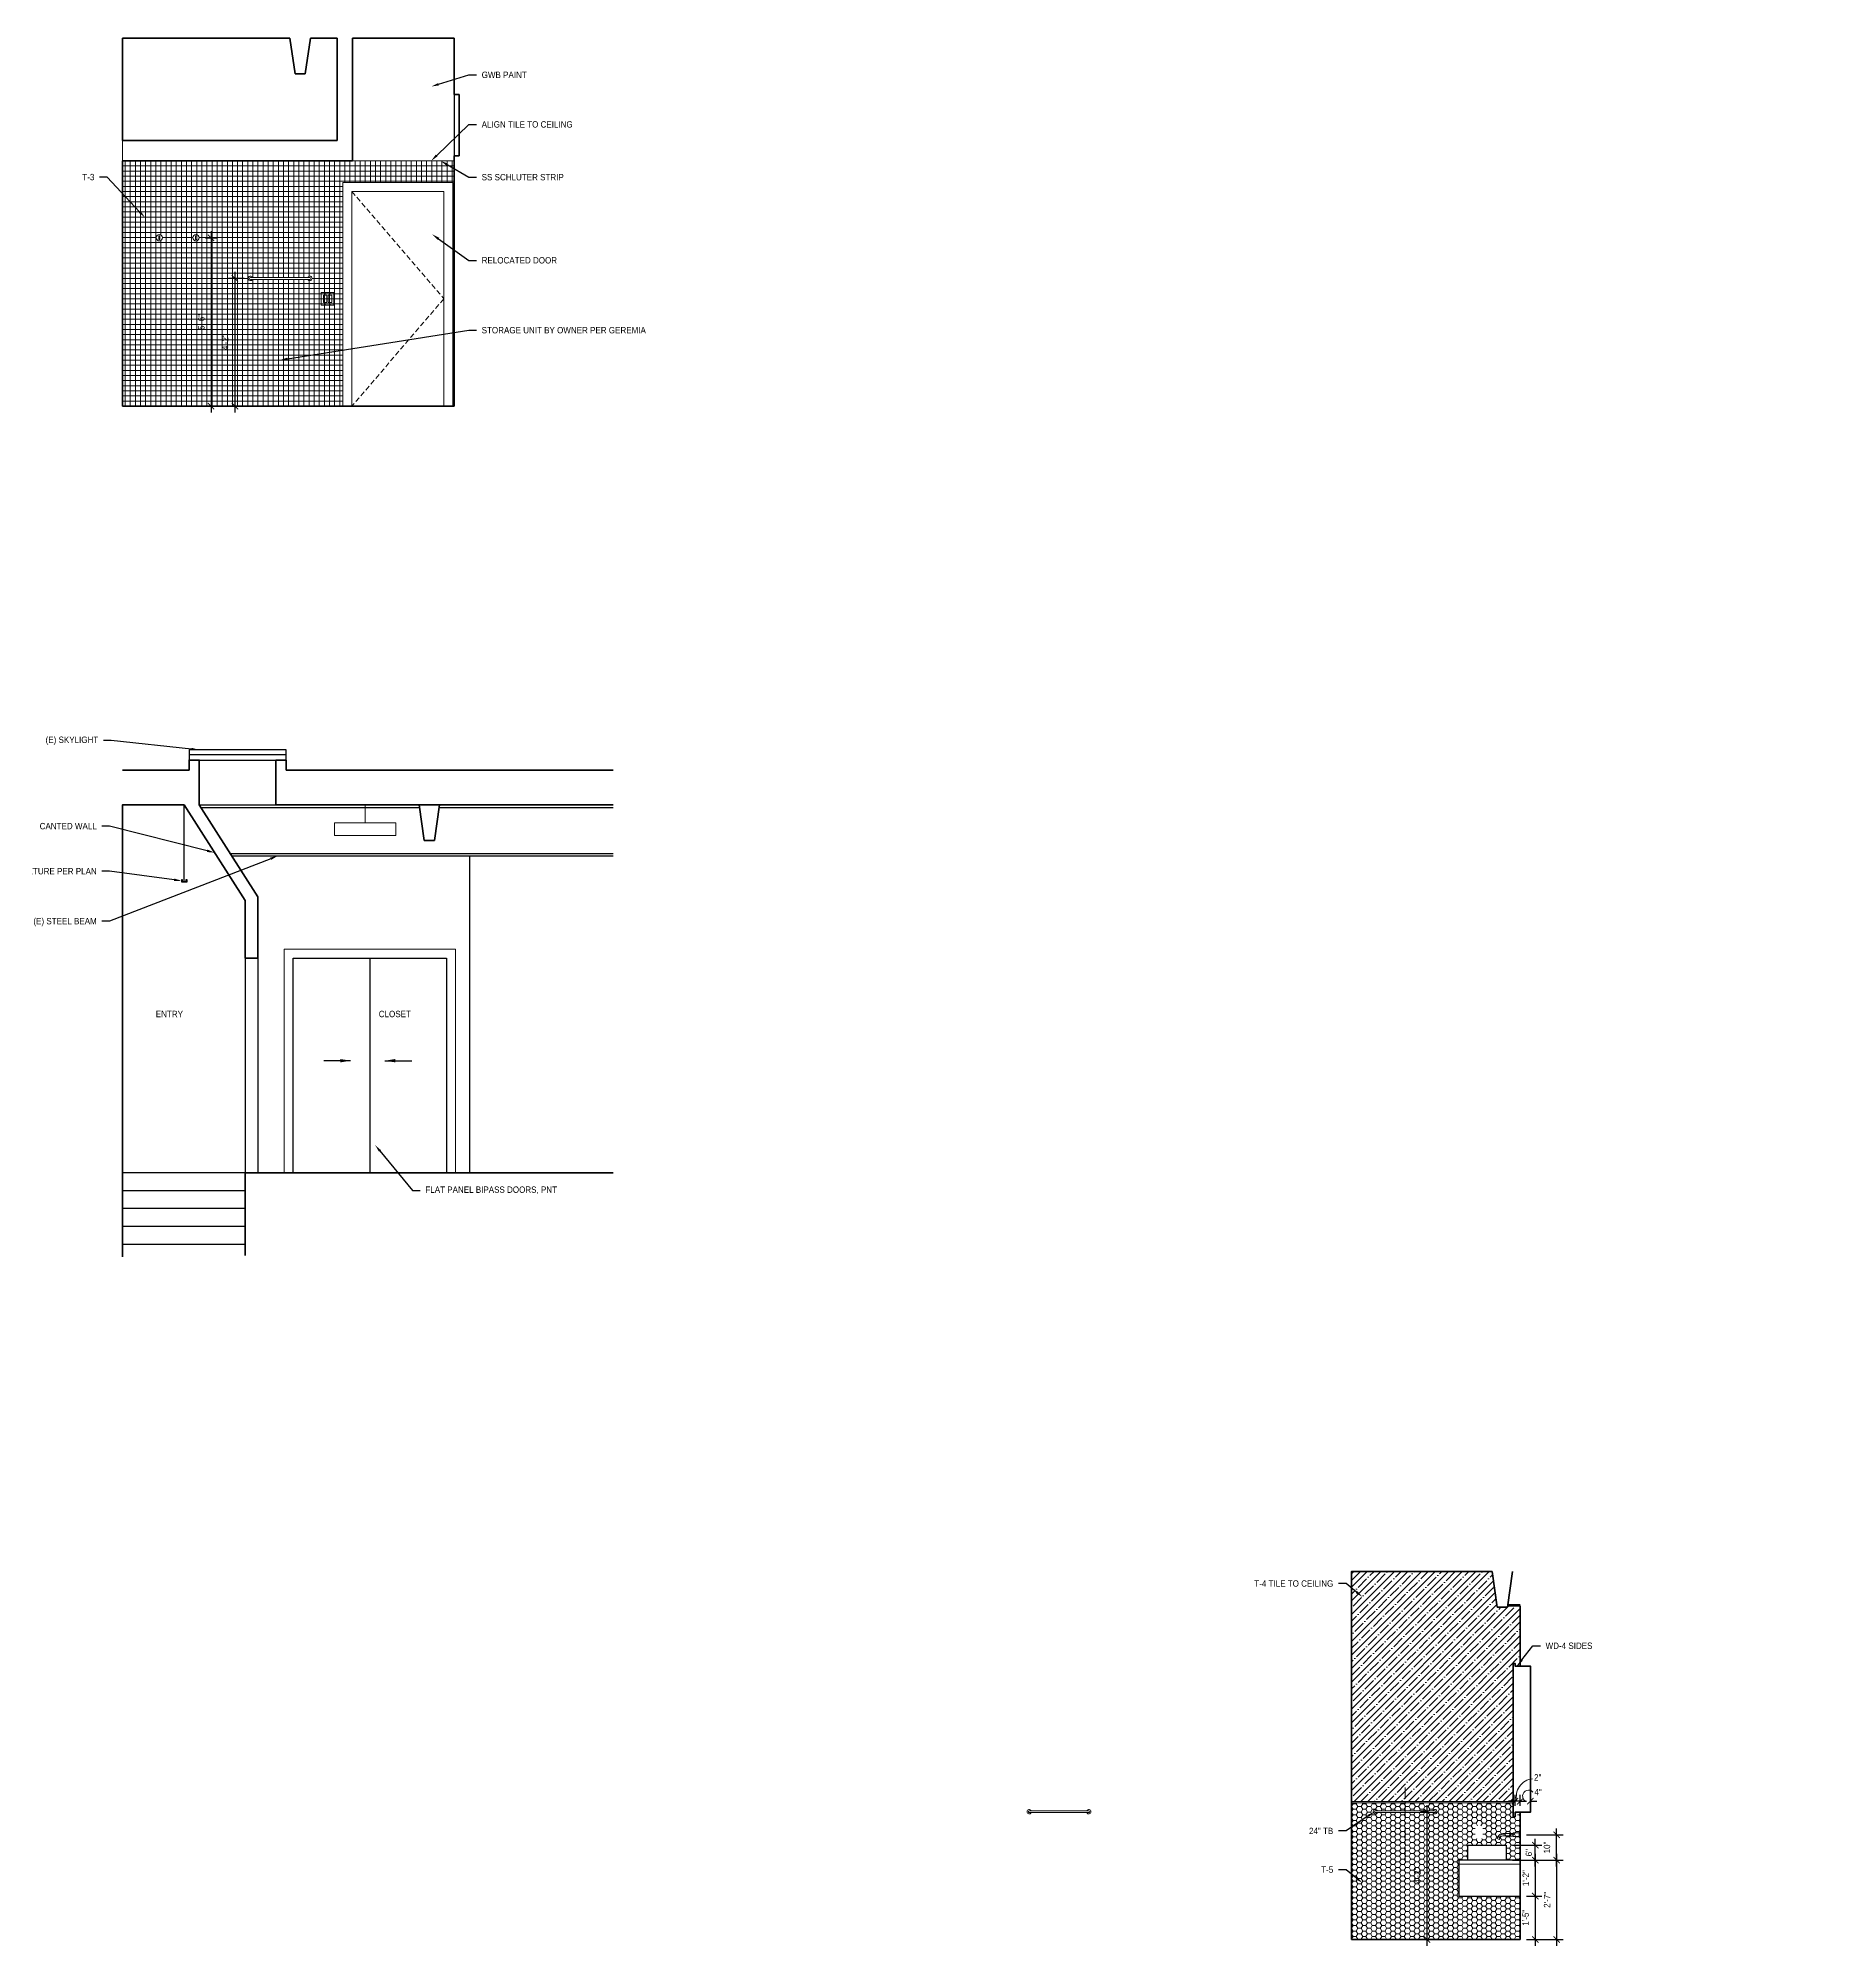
# Model space of a CAD drawing. Header units: inches. Extents: x -3027 to 6920, y -6604 to 320.
# Drawn here: x -854 to -151, y -4802 to -4056 of the extents above; entities that cross this region are included whole.
import ezdxf
from ezdxf import colors
from ezdxf.entities.mleader import LeaderData, LeaderLine
from ezdxf.math import Vec2, Vec3

# ---------------------------------------------------------------- set-up
doc = ezdxf.new("R2010")
doc.units = ezdxf.units.IN
doc.header["$LTSCALE"] = 4
doc.header["$MEASUREMENT"] = 0
doc.header["$PDMODE"] = 35
doc.header["$PDSIZE"] = -5
doc.linetypes.add('CENTER', pattern=[2, 1.25, -0.25, 0.25, -0.25])
doc.linetypes.add('DASHED', pattern=[0.75, 0.5, -0.25])
doc.layers.get('0').update_dxf_attribs({"linetype": 'CONTINUOUS'})
doc.layers.get('Defpoints').update_dxf_attribs({"linetype": 'CONTINUOUS'})
for name, color, linetype, lineweight in [('A-ELEV-2', 5, 'CONTINUOUS', 25), ('A-ELEV-3', 8, 'CONTINUOUS', 15), ('A-ELEV-4', 9, 'CONTINUOUS', 9), ('A-ELEV-BYND', 9, 'DASHED', 9), ('A-ELEV-CUT', 3, 'CONTINUOUS', 50), ('A-ELEV-HTCH', 40, 'CONTINUOUS', 9), ('A-NOTE-CL', 8, 'CENTER', 15), ('A-NOTE-DIM', 8, 'CONTINUOUS', 15), ('A-NOTE-REF', 8, 'CONTINUOUS', 15), ('A-RCP-HTCH', 9, 'CONTINUOUS', 9), ('A-SHBD', 5, 'CONTINUOUS', 25)]:
    doc.layers.add(name, color=color, linetype=linetype, lineweight=lineweight)
doc.layers.add('A-note-ref-1_4', color=8, linetype='CONTINUOUS')
doc.styles.add('1_4SM', font='swisse.ttf', dxfattribs={"width": 0.9, "height": 4})
doc.styles.add('ANNOT-SM', font='swisse.ttf', dxfattribs={"width": 0.9, "height": 0.078125})
doc.styles.add('Annotative', font='swisse.ttf', dxfattribs={"width": 0.9, "height": 0.078125})
doc.dimstyles.new('DIM-ANNOT', dxfattribs={"dimtxt": 0.078125, "dimasz": 0.078125, "dimexe": 0.078125, "dimexo": 0.078125, "dimgap": 0.078125, "dimtad": 1, "dimzin": 11, "dimdsep": 46, "dimlunit": 4, "dimtxsty": 'ANNOT-SM', "dimblk1": 'ARCHTICK', "dimblk2": 'ARCHTICK', "dimsah": 1, "dimcen": 0, "dimdle": 0.078125, "dimclrd": 8, "dimclre": 8, "dimclrt": 8, "dimadec": 0, "dimazin": 0, "dimtfac": 4, "dimtofl": 0, "dimtmove": 2, "dimatfit": 3, "dimfxl": 1, "dimfrac": 2, "dimtzin": 0, "dimarcsym": 0})
doc.dimstyles.new('DIM1_4$7', dxfattribs={"dimtxt": 4, "dimasz": 4, "dimexe": 2, "dimexo": 2, "dimgap": 2, "dimtad": 0, "dimdec": 4, "dimzin": 11, "dimdsep": 46, "dimlunit": 4, "dimtxsty": '1_4SM', "dimblk": 'ARCHTICK', "dimcen": 4, "dimdle": 2, "dimclrd": 8, "dimclre": 8, "dimclrt": 8, "dimadec": 0, "dimazin": 0, "dimtfac": 4, "dimtdec": 4, "dimtofl": 0, "dimtmove": 1, "dimatfit": 3, "dimfxl": 1, "dimfrac": 2, "dimtzin": 0, "dimarcsym": 0})

# ---------------------------------------------------------------- blocks, each defined once
blk = doc.blocks.new('A$C6AF20732')
at = {"layer": 'A-ELEV-CUT'}
for p, q in [((-2, -14), (-4, 0)), ((2, -14), (4, 0)), ((-2, -14), (2, -14))]:
    blk.add_line(p, q, dxfattribs=at)
blk = doc.blocks.new('_ARCHTICK')
at = {"color": 0, "linetype": 'ByBlock', "const_width": 0.15}
blk.add_lwpolyline([(-0.5, -0.5), (0.5, 0.5)], dxfattribs=at)
blk = doc.blocks.new('E15-FAUC-ATRIO-S')
at = {"layer": 'A-ELEV-3', "ltscale": 0.5}
blk.add_line((-8.71, -2.2), (-7.92, -2.59), dxfattribs=at)
blk.add_lwpolyline([(-3.91, -0.88), (-6.76, -0.88, 0.318439), (-8.71, -2.2), (-9, -2.83), (-8.21, -3.22), (-7.87, -2.49, -0.307214), (-6.77, -1.79), (-3.91, -1.79)], format="xyb", dxfattribs=at)
for points in [[(-3.91, -1.09), (-3.91, -0.82), (-2.91, -0.82)], [(-3.91, -1.59), (-3.91, -1.86), (-2.91, -1.86)], [(-2.78, -0.74), (-2.91, -0.74), (-2.91, -1.93), (-2.78, -1.93)], [(-0.39, -2.06), (-2.78, -2.06), (-2.78, -0.62), (-0.39, -0.62)], [(-0.23, -0.46), (-0.39, -0.46), (-0.39, -2.21), (-0.23, -2.21)]]:
    blk.add_lwpolyline(points, dxfattribs=at)
blk.add_lwpolyline([(0, -0.24), (0, -2.43), (-0.23, -2.43), (-0.23, -0.24)], close=True, dxfattribs=at)
blk.add_circle((-3.91, -1.34), 0.25, dxfattribs=at)
blk = doc.blocks.new('LED FIXTURE')
at = {"layer": 'A-ELEV-2'}
blk.add_line((0, -29.98), (0, 0), dxfattribs=at)
blk.add_lwpolyline([(1, -30.23), (-1, -30.23), (-1, -29.23), (-0.75, -29.23), (-0.75, -29.98), (0.75, -29.98), (0.75, -29.23), (1, -29.23)], close=True, dxfattribs=at)
blk = doc.blocks.new('CEILING RR')
at = {"layer": 'A-ELEV-3'}
blk.add_lwpolyline([(0, 0), (0, -7)], dxfattribs=at)
blk.add_lwpolyline([(0, -12), (-12, -12), (-12, -7), (12, -7), (12, -12)], close=True, dxfattribs=at)
blk = doc.blocks.new('*D134')
at = {"layer": 'A-NOTE-DIM', "color": 8, "lineweight": -2, "transparency": 16777216}
for p, q in [((-271.5, -4769), (-257.21, -4769)), ((-259.71, -4766.5), (-259.71, -4802.5)), ((-271.5, -4800), (-257.21, -4800))]:
    blk.add_line(p, q, dxfattribs=at)
at = {"layer": 'Defpoints', "color": 0, "transparency": 16777216}
for p in [(-274, -4769), (-274, -4800), (-259.71, -4800)]:
    blk.add_point(p, dxfattribs=at)
at = {"layer": 'A-NOTE-DIM', "color": 8, "lineweight": -2, "transparency": 16777216, "xscale": 2.5, "yscale": 2.5, "zscale": 2.5}
for p, rotation in [((-259.71, -4769), 90), ((-259.71, -4800), 270)]:
    blk.add_blockref('_ARCHTICK', p, dxfattribs=dict(at, rotation=rotation))
at = {"layer": 'A-NOTE-DIM', "color": 8, "transparency": 16777216, "insert": (-263.46, -4784.5), "char_height": 2.5, "attachment_point": 5, "rotation": 90, "style": 'ANNOT-SM'}
blk.add_mtext('2\'-7" ', dxfattribs=at)
blk = doc.blocks.new('*D135')
at = {"layer": 'A-NOTE-DIM', "color": 8, "lineweight": -2, "transparency": 16777216}
for p, q in [((-271.5, -4783), (-265.56, -4783)), ((-268.06, -4780.5), (-268.06, -4802.5)), ((-271.5, -4800), (-265.56, -4800))]:
    blk.add_line(p, q, dxfattribs=at)
at = {"layer": 'Defpoints', "color": 0, "transparency": 16777216}
for p in [(-274, -4783), (-274, -4800), (-268.06, -4800)]:
    blk.add_point(p, dxfattribs=at)
at = {"layer": 'A-NOTE-DIM', "color": 8, "lineweight": -2, "transparency": 16777216, "xscale": 2.5, "yscale": 2.5, "zscale": 2.5}
for p, rotation in [((-268.06, -4783), 90), ((-268.06, -4800), 270)]:
    blk.add_blockref('_ARCHTICK', p, dxfattribs=dict(at, rotation=rotation))
at = {"layer": 'A-NOTE-DIM', "color": 8, "transparency": 16777216, "insert": (-271.85, -4791.5), "char_height": 2.5, "attachment_point": 5, "rotation": 90, "style": 'ANNOT-SM'}
blk.add_mtext('1\'-5" ', dxfattribs=at)
blk = doc.blocks.new('*D136')
at = {"layer": 'A-NOTE-DIM', "color": 8, "lineweight": -2, "transparency": 16777216}
for p, q in [((-268.06, -4771.5), (-268.06, -4760.6)), ((-277.01, -4763.1), (-265.56, -4763.1)), ((-277.01, -4769), (-265.56, -4769))]:
    blk.add_line(p, q, dxfattribs=at)
at = {"layer": 'Defpoints', "color": 0, "transparency": 16777216}
for p in [(-279.51, -4763.1), (-279.51, -4769), (-268.06, -4763.1)]:
    blk.add_point(p, dxfattribs=at)
at = {"layer": 'A-NOTE-DIM', "color": 8, "lineweight": -2, "transparency": 16777216, "xscale": 2.5, "yscale": 2.5, "zscale": 2.5}
for p, rotation in [((-268.06, -4763.1), 90), ((-268.06, -4769), 270)]:
    blk.add_blockref('_ARCHTICK', p, dxfattribs=dict(at, rotation=rotation))
at = {"layer": 'A-NOTE-DIM', "color": 8, "transparency": 16777216, "insert": (-270.6, -4766.05), "char_height": 2.5, "attachment_point": 5, "rotation": 90, "style": 'ANNOT-SM'}
blk.add_mtext('6" ', dxfattribs=at)
blk = doc.blocks.new('*D137')
at = {"layer": 'A-NOTE-DIM', "color": 8, "lineweight": -2, "transparency": 16777216}
for p, q in [((-271.5, -4759.04), (-257.21, -4759.04)), ((-259.71, -4771.5), (-259.71, -4756.54)), ((-271.5, -4769), (-257.21, -4769))]:
    blk.add_line(p, q, dxfattribs=at)
at = {"layer": 'Defpoints', "color": 0, "transparency": 16777216}
for p in [(-274, -4759.04), (-259.71, -4759.04), (-274, -4769)]:
    blk.add_point(p, dxfattribs=at)
at = {"layer": 'A-NOTE-DIM', "color": 8, "lineweight": -2, "transparency": 16777216, "xscale": 2.5, "yscale": 2.5, "zscale": 2.5}
for p, rotation in [((-259.71, -4759.04), 90), ((-259.71, -4769), 270)]:
    blk.add_blockref('_ARCHTICK', p, dxfattribs=dict(at, rotation=rotation))
at = {"layer": 'A-NOTE-DIM', "color": 8, "transparency": 16777216, "insert": (-263.49, -4764.02), "char_height": 2.5, "attachment_point": 5, "rotation": 90, "style": 'ANNOT-SM'}
blk.add_mtext('10" ', dxfattribs=at)
blk = doc.blocks.new('E16-SWITCH-DOUBLE')
at = {"layer": 'A-ELEV-3', "linetype": 'Continuous', "ltscale": 0.5}
blk.add_lwpolyline([(-2.46, 2.5), (2.46, 2.5), (2.46, -2.5), (-2.46, -2.5)], close=True, dxfattribs=at)
at = {"layer": 'A-ELEV-3', "ltscale": 0.5}
for points in [[(-1.66, 1.44), (-0.27, 1.44), (-0.27, -1.44), (-1.66, -1.44)], [(1.66, 1.44), (0.27, 1.44), (0.27, -1.44), (1.66, -1.44)]]:
    blk.add_lwpolyline(points, close=True, dxfattribs=at)
at = {"layer": 'A-ELEV-3'}
for centre in [(-0.96, 2), (-0.96, 2), (0.96, 2), (-0.96, -2), (-0.96, -2), (0.96, -2)]:
    blk.add_circle(centre, 0.125, dxfattribs=at)
blk = doc.blocks.new('E10-TOWELBAR-24')
at = {"layer": 'A-ELEV-3'}
for p, q in [((0.37, 0.37), (23.63, 0.37)), ((0.37, -0.38), (23.63, -0.38))]:
    blk.add_line(p, q, dxfattribs=at)
for centre, radius, start, end in [((0.38, 0), 0.869, 25.55205, 334.44795), ((0.37, 0), 0.375, 90, 270), ((23.62, 0), 0.869, 205.55205, 154.44795), ((23.63, 0), 0.375, 270, 90)]:
    blk.add_arc(centre, radius, start, end, dxfattribs=at)
blk = doc.blocks.new('*D156')
at = {"layer": 'A-NOTE-DIM', "color": 8, "lineweight": -2, "transparency": 16777216}
for p, q in [((-310.49, -4747.5), (-310.49, -4802.5)), ((-309.88, -4750), (-312.99, -4750)), ((-309.88, -4800), (-312.99, -4800))]:
    blk.add_line(p, q, dxfattribs=at)
at = {"layer": 'Defpoints', "color": 0, "transparency": 16777216}
for p in [(-307.38, -4750), (-310.49, -4800), (-307.38, -4800)]:
    blk.add_point(p, dxfattribs=at)
at = {"layer": 'A-NOTE-DIM', "color": 8, "lineweight": -2, "transparency": 16777216, "xscale": 2.5, "yscale": 2.5, "zscale": 2.5}
for p, rotation in [((-310.49, -4750), 90), ((-310.49, -4800), 270)]:
    blk.add_blockref('_ARCHTICK', p, dxfattribs=dict(at, rotation=rotation))
at = {"layer": 'A-NOTE-DIM', "color": 8, "transparency": 16777216, "insert": (-314.24, -4775), "char_height": 2.5, "attachment_point": 5, "rotation": 90, "style": 'ANNOT-SM'}
blk.add_mtext('4\'-2" ', dxfattribs=at)
blk = doc.blocks.new('*D157')
at = {"layer": 'A-NOTE-DIM', "color": 8, "lineweight": -2, "transparency": 16777216}
for p, q in [((-271.5, -4769), (-265.56, -4769)), ((-268.06, -4766.5), (-268.06, -4785.5)), ((-271.5, -4783), (-265.56, -4783))]:
    blk.add_line(p, q, dxfattribs=at)
at = {"layer": 'Defpoints', "color": 0, "transparency": 16777216}
for p in [(-274, -4769), (-274, -4783), (-268.06, -4783)]:
    blk.add_point(p, dxfattribs=at)
at = {"layer": 'A-NOTE-DIM', "color": 8, "lineweight": -2, "transparency": 16777216, "xscale": 2.5, "yscale": 2.5, "zscale": 2.5}
for p, rotation in [((-268.06, -4769), 90), ((-268.06, -4783), 270)]:
    blk.add_blockref('_ARCHTICK', p, dxfattribs=dict(at, rotation=rotation))
at = {"layer": 'A-NOTE-DIM', "color": 8, "transparency": 16777216, "insert": (-271.81, -4776), "char_height": 2.5, "attachment_point": 5, "rotation": 90, "style": 'ANNOT-SM'}
blk.add_mtext('1\'-2" ', dxfattribs=at)
blk = doc.blocks.new('ROBE HOOK')
at = {"layer": 'A-ELEV-3'}
blk.add_lwpolyline([(-0.25, -0.75), (0.25, -0.75), (0.25, 0.75), (-0.25, 0.75)], close=True, dxfattribs=at)
blk.add_circle((0, 0), 1.25, dxfattribs=at)
blk = doc.blocks.new('*D158')
at = {"layer": 'A-NOTE-DIM', "color": 8, "lineweight": -2, "transparency": 16777216}
for p, q in [((-773.43, -4150), (-779.56, -4150)), ((-777.06, -4147.5), (-777.06, -4202.5)), ((-773.43, -4200), (-779.56, -4200))]:
    blk.add_line(p, q, dxfattribs=at)
at = {"layer": 'Defpoints', "color": 0, "transparency": 16777216}
for p in [(-770.93, -4150), (-777.06, -4200), (-770.93, -4200)]:
    blk.add_point(p, dxfattribs=at)
at = {"layer": 'A-NOTE-DIM', "color": 8, "lineweight": -2, "transparency": 16777216, "xscale": 2.5, "yscale": 2.5, "zscale": 2.5}
for p, rotation in [((-777.06, -4150), 90), ((-777.06, -4200), 270)]:
    blk.add_blockref('_ARCHTICK', p, dxfattribs=dict(at, rotation=rotation))
at = {"layer": 'A-NOTE-DIM', "color": 8, "transparency": 16777216, "insert": (-780.81, -4175), "char_height": 2.5, "attachment_point": 5, "rotation": 90, "style": 'ANNOT-SM'}
blk.add_mtext('4\'-2" ', dxfattribs=at)
blk = doc.blocks.new('*D159')
at = {"layer": 'A-NOTE-DIM', "color": 8, "lineweight": -2, "transparency": 16777216}
for p, q in [((-788.5, -4134.09), (-783.88, -4134.09)), ((-786.38, -4131.59), (-786.38, -4202.5)), ((-788.5, -4200), (-783.88, -4200))]:
    blk.add_line(p, q, dxfattribs=at)
at = {"layer": 'Defpoints', "color": 0, "transparency": 16777216}
for p in [(-791, -4134.09), (-791, -4200), (-786.38, -4200)]:
    blk.add_point(p, dxfattribs=at)
at = {"layer": 'A-NOTE-DIM', "color": 8, "lineweight": -2, "transparency": 16777216, "xscale": 2.5, "yscale": 2.5, "zscale": 2.5}
for p, rotation in [((-786.38, -4134.09), 90), ((-786.38, -4200), 270)]:
    blk.add_blockref('_ARCHTICK', p, dxfattribs=dict(at, rotation=rotation))
at = {"layer": 'A-NOTE-DIM', "color": 8, "transparency": 16777216, "insert": (-790.16, -4167.05), "char_height": 2.5, "attachment_point": 5, "rotation": 90, "style": 'ANNOT-SM'}
blk.add_mtext('5\'-6" ', dxfattribs=at)
blk = doc.blocks.new('*D178')
at = {"layer": 'A-NOTE-DIM', "color": 8, "lineweight": -2, "transparency": 16777216}
for p, q in [((-276, -4745.93), (-278.5, -4745.93)), ((-276, -4747.75), (-276, -4743.43)), ((-274, -4747.75), (-274, -4743.43)), ((-274, -4745.93), (-271.5, -4745.93))]:
    blk.add_line(p, q, dxfattribs=at)
at = {"layer": 'Defpoints', "color": 0, "transparency": 16777216}
for p in [(-276, -4745.93), (-276, -4750.25), (-274, -4750.25)]:
    blk.add_point(p, dxfattribs=at)
at = {"layer": 'A-NOTE-DIM', "color": 8, "lineweight": -2, "transparency": 16777216, "xscale": 2.5, "yscale": 2.5, "zscale": 2.5}
blk.add_blockref('_ARCHTICK', (-276, -4745.93), dxfattribs=at)
at = {"layer": 'A-NOTE-DIM', "color": 8, "lineweight": -2, "transparency": 16777216, "xscale": 2.5, "yscale": 2.5, "zscale": 2.5, "rotation": 180}
blk.add_blockref('_ARCHTICK', (-274, -4745.93), dxfattribs=at)
at = {"layer": 'A-NOTE-DIM', "color": 8, "transparency": 16777216, "insert": (-267.11, -4736.57), "char_height": 2.5, "attachment_point": 5, "style": 'ANNOT-SM'}
blk.add_mtext('2" ', dxfattribs=at)
blk = doc.blocks.new('*D179')
at = {"layer": 'A-NOTE-DIM', "color": 8, "lineweight": -2, "transparency": 16777216}
for p, q in [((-274, -4745.93), (-276.5, -4745.93)), ((-274, -4747.75), (-274, -4743.43)), ((-270, -4747.75), (-270, -4743.43)), ((-270, -4745.93), (-267.5, -4745.93))]:
    blk.add_line(p, q, dxfattribs=at)
at = {"layer": 'Defpoints', "color": 0, "transparency": 16777216}
for p in [(-270, -4745.93), (-274, -4750.25), (-270, -4750.25)]:
    blk.add_point(p, dxfattribs=at)
at = {"layer": 'A-NOTE-DIM', "color": 8, "lineweight": -2, "transparency": 16777216, "xscale": 2.5, "yscale": 2.5, "zscale": 2.5}
blk.add_blockref('_ARCHTICK', (-274, -4745.93), dxfattribs=at)
at = {"layer": 'A-NOTE-DIM', "color": 8, "lineweight": -2, "transparency": 16777216, "xscale": 2.5, "yscale": 2.5, "zscale": 2.5, "rotation": 180}
blk.add_blockref('_ARCHTICK', (-270, -4745.93), dxfattribs=at)
at = {"layer": 'A-NOTE-DIM', "color": 8, "transparency": 16777216, "insert": (-266.97, -4742.32), "char_height": 2.5, "attachment_point": 5, "style": 'ANNOT-SM'}
blk.add_mtext('4" ', dxfattribs=at)

msp = doc.modelspace()

# ---------------------------------------------------------------- hatches: boundary and pattern name
at = {"layer": 'A-ELEV-4'}
h = msp.add_hatch(dxfattribs=at)
h.set_pattern_fill('ANSI37', color=256, scale=16, angle=45)
h.paths.add_polyline_path([(-734.7498, -4112.5), (-691.7498, -4112.5), (-691.7498, -4200), (-691.2498, -4200), (-691.2498, -4104), (-730.9998, -4104), (-820.9998, -4104), (-820.9998, -4200), (-734.7498, -4200)])
h.paths.add_polyline_path([(-748.47727, -4149.63, -4.410056765), (-748.47727, -4150.38), (-770.14733, -4150.38, -4.410056765), (-770.14733, -4149.63)], flags=16)
h.paths.add_polyline_path([(-790.9998, -4134.09451, -1), (-793.4998, -4134.09451, -1)], flags=16)
h.paths.add_polyline_path([(-791.9998, -4133.34451), (-791.9998, -4134.84451), (-792.4998, -4134.84451), (-792.4998, -4133.34451)], flags=0)
h.paths.add_polyline_path([(-805.3748, -4134.09451, -1), (-807.8748, -4134.09451, -1)], flags=16)
h.paths.add_polyline_path([(-806.3748, -4133.34451), (-806.3748, -4134.84451), (-806.8748, -4134.84451), (-806.8748, -4133.34451)], flags=0)
at = {"layer": 'A-ELEV-HTCH'}
h = msp.add_hatch(dxfattribs=at)
h.set_pattern_fill('ANSI35', color=256, scale=15)
h.paths.add_polyline_path([(-278.8804, -4669.5), (-278.95183, -4670), (-282.95183, -4670), (-284.95183, -4656), (-340.0002, -4656), (-340.0002, -4746), (-276.7502, -4746), (-276.7502, -4692), (-276.0002, -4692), (-276.0002, -4693), (-274.0002, -4693), (-274.0002, -4669.5)])
at = {"layer": 'A-RCP-HTCH'}
h = msp.add_hatch(dxfattribs=at)
h.set_pattern_fill('HONEY', color=256, scale=10)
h.paths.add_polyline_path([(-291.6604, -4755.50172), (-288.6604, -4755.50172), (-288.6604, -4760.50172), (-291.6604, -4760.50172)])
edge = h.paths.add_edge_path()
edge.add_arc((-330.6252, -4750.005), 0.375, 90, 270)
edge.add_line((-330.6252, -4750.38), (-307.3752, -4750.38))
edge.add_arc((-307.3752, -4750.005), 0.375, 270, 450)
edge.add_line((-307.3752, -4749.63), (-330.6252, -4749.63))
h.paths.add_polyline_path([(-275.7502, -4750.25), (-276.0002, -4750.25), (-276.0002, -4752), (-276.7502, -4752), (-276.7502, -4746.5), (-340.0002, -4746.5), (-340.0002, -4800), (-274.0002, -4800), (-274.0002, -4783), (-298.0002, -4783), (-298.0002, -4769), (-294.5102, -4769), (-294.5102, -4763.1), (-279.5102, -4763.1), (-279.5102, -4769), (-274.0002, -4769), (-274.0002, -4750.25), (-275.0002, -4750.25), (-275.0002, -4752), (-275.7502, -4752)])

# ---------------------------------------------------------------- linework, layer by layer
at = {"layer": 'A-ELEV-2'}
for p, q in [((-691.2498, -4078), (-691.2498, -4102)), ((-756.9998, -4336.5), (-794.9998, -4336.5)), ((-790.9998, -4356), (-760.9998, -4356)), ((-790.36091, -4357), (-704.80897, -4357)), ((-697.09468, -4357), (-628.9748, -4357)), ((-778.86091, -4375), (-628.9748, -4375)), ((-778.22202, -4376), (-628.9748, -4376)), ((-685.2498, -4376), (-685.2498, -4500)), ((-772.9998, -4416), (-772.9998, -4500)), ((-767.9998, -4416), (-767.9998, -4500)), ((-724.2498, -4416), (-724.2498, -4500)), ((-772.9998, -4500), (-820.9998, -4500)), ((-772.9998, -4507), (-820.9998, -4507)), ((-772.9998, -4514), (-820.9998, -4514)), ((-772.9998, -4521), (-820.9998, -4521)), ((-772.9998, -4528), (-820.9998, -4528))]:
    msp.add_line(p, q, dxfattribs=at)
for points in [[(-794.9998, -4338.5), (-756.9998, -4338.5), (-756.9998, -4334.5), (-794.9998, -4334.5)], [(-694.2498, -4500), (-754.2498, -4500), (-754.2498, -4416), (-694.2498, -4416)], [(-294.5102, -4763.1), (-279.5102, -4763.1), (-279.5102, -4769), (-294.5102, -4769)]]:
    msp.add_lwpolyline(points, close=True, dxfattribs=at)
msp.add_lwpolyline([(-274.0002, -4769), (-298.0002, -4769), (-298.0002, -4783), (-274.0002, -4783)], dxfattribs=at)
at = {"layer": 'A-ELEV-3'}
for p, q in [((-820.9998, -4096), (-820.9998, -4104)), ((-730.9998, -4104), (-691.2498, -4104)), ((-340.0002, -4746), (-276.7502, -4746)), ((-340.0002, -4746.5), (-276.7502, -4746.5)), ((-298.0002, -4770.5), (-274.0002, -4770.5))]:
    msp.add_line(p, q, dxfattribs=at)
for points in [[(-734.7498, -4200), (-734.7498, -4112.5), (-691.7498, -4112.5), (-691.7498, -4200)], [(-731.2498, -4200), (-731.2498, -4116), (-695.2498, -4116), (-695.2498, -4200)], [(-757.7498, -4500), (-757.7498, -4412.5), (-690.7498, -4412.5), (-690.7498, -4500)]]:
    msp.add_lwpolyline(points, dxfattribs=at)
at = {"layer": 'A-ELEV-BYND'}
msp.add_lwpolyline([(-731.2498, -4116), (-695.2498, -4158), (-731.2498, -4200)], dxfattribs=at)
at = {"layer": 'A-ELEV-CUT'}
for p, q in [((-820.9998, -4056), (-755.47476, -4056)), ((-820.9998, -4096), (-820.9998, -4056)), ((-747.47476, -4056), (-736.9998, -4056)), ((-736.9998, -4096), (-736.9998, -4056)), ((-730.9998, -4104), (-730.9998, -4056)), ((-691.2498, -4056), (-730.9998, -4056)), ((-691.2498, -4078), (-691.2498, -4056)), ((-691.2498, -4078), (-689.2498, -4078)), ((-689.2498, -4102), (-689.2498, -4078)), ((-820.9998, -4096), (-736.9998, -4096)), ((-820.9998, -4104), (-730.9998, -4104)), ((-820.9998, -4200), (-820.9998, -4104)), ((-691.2498, -4200), (-691.2498, -4102)), ((-691.2498, -4102), (-689.2498, -4102)), ((-820.9998, -4200), (-691.2498, -4200)), ((-794.9998, -4342.5), (-820.9998, -4342.5)), ((-790.9998, -4356), (-790.9998, -4342.5)), ((-760.9998, -4356), (-760.9998, -4342.5)), ((-756.9998, -4342.5), (-628.9748, -4342.5)), ((-796.93314, -4356), (-772.9998, -4393.46087)), ((-790.9998, -4356), (-767.9998, -4392)), ((-772.9998, -4393.46087), (-772.9998, -4416)), ((-767.9998, -4392), (-767.9998, -4416)), ((-772.9998, -4416), (-767.9998, -4416)), ((-772.9998, -4500), (-772.9998, -4532.29673)), ((-278.8804, -4669.5), (-274.0002, -4669.5)), ((-278.80897, -4669), (-274.0002, -4669))]:
    msp.add_line(p, q, dxfattribs=at)
for points in [[(-794.9998, -4342.5), (-794.9998, -4338.5), (-790.9998, -4338.5), (-790.9998, -4342.5)], [(-760.9998, -4342.5), (-760.9998, -4338.5), (-756.9998, -4338.5), (-756.9998, -4342.5)], [(-796.93314, -4356), (-820.9998, -4356), (-820.9998, -4532.93424)], [(-628.9748, -4356), (-760.9998, -4356)], [(-772.9998, -4500), (-628.9748, -4500)], [(-284.95183, -4656), (-340.0002, -4656), (-340.0002, -4800), (-274.0002, -4800), (-274.0002, -4750.25)], [(-274.0002, -4693), (-274.0002, -4669.5)], [(-276.7502, -4692), (-276.0002, -4692), (-276.0002, -4693), (-270.0002, -4693), (-270.0002, -4750.25), (-276.0002, -4750.25), (-276.0002, -4752), (-276.7502, -4752), (-276.7502, -4692), (-276.0002, -4692)]]:
    msp.add_lwpolyline(points, dxfattribs=at)
at = {"layer": 'A-NOTE-CL'}
msp.add_line((-319.0002, -4769), (-319.0002, -4740.55744), dxfattribs=at)
at = {"layer": 'A-NOTE-DIM'}
for centre, radius, start, end in [((-268.54254, -4744.08192), 6.95889, 94.97143468, 195.44255015), ((-270.69145, -4743.90405), 2.34323, 43.24299927, 240.07449451)]:
    msp.add_arc(centre, radius, start, end, dxfattribs=at)

# ---------------------------------------------------------------- block references
for p in [(-806.6248, -4134.09451), (-792.2498, -4134.09451)]:
    msp.add_blockref('ROBE HOOK', p)
at = {"ltscale": 0.5}
for p in [(-771.3123, -4150.005), (-466.48346, -4750.005), (-331.0002, -4750.005)]:
    msp.add_blockref('E10-TOWELBAR-24', p, dxfattribs=at)
at = {"layer": 'A-ELEV-2'}
for name, p in [('LED FIXTURE', (-796.86647, -4356)), ('E15-FAUC-ATRIO-S', (-274.0002, -4757.7033))]:
    msp.add_blockref(name, p, dxfattribs=at)
at = {"layer": 'A-ELEV-CUT'}
for p in [(-751.47476, -4056), (-280.95183, -4656)]:
    msp.add_blockref('A$C6AF20732', p, dxfattribs=at)
at = {"layer": 'A-ELEV-CUT', "xscale": -1}
msp.add_blockref('A$C6AF20732', (-700.95183, -4356), dxfattribs=at)
at = {"layer": 'A-NOTE-REF'}
msp.add_blockref('E16-SWITCH-DOUBLE', (-740.7498, -4158.00172), dxfattribs=at)
at = {"layer": 'A-SHBD'}
msp.add_blockref('CEILING RR', (-726.11117, -4356), dxfattribs=at)

# ---------------------------------------------------------------- texts
at = {"layer": 'A-NOTE-REF', "char_height": 2.5, "attachment_point": 1, "style": 'Annotative'}
for s, insert in [('ENTRY', (-807.9996, -4436.6)), ('CLOSET', (-720.7246, -4436.6))]:
    msp.add_mtext_dynamic_manual_height_columns(s, width=33.6, gutter_width=12.5, heights=[0], dxfattribs=dict(at, insert=insert))

# ---------------------------------------------------------------- dimensions: what is measured, and where the dimension line sits
at = {"layer": 'A-NOTE-DIM'}
for base, p1, p2, picture, middle in [((-786.37647, -4200), (-790.9998, -4134.09451), (-790.9998, -4200), '*D159', (-790.16113, -4167.04725)), ((-777.0613849233, -4200), (-770.931702103, -4150.005), (-770.931702103, -4200), '*D158', (-780.8113849233, -4175.0025)), ((-310.493762389, -4800), (-307.3752, -4750.005), (-307.3752, -4800), '*D156', (-314.243762389, -4775.0025)), ((-259.70652, -4759.04104), (-274.0002, -4769), (-274.0002, -4759.04104), '*D137', (-263.48948, -4764.02052)), ((-259.70652, -4800), (-274.0002, -4769), (-274.0002, -4800), '*D134', (-263.45652, -4784.5)), ((-268.06389, -4783), (-274.0002, -4769), (-274.0002, -4783), '*D157', (-271.81389, -4776)), ((-268.06389, -4800), (-274.0002, -4783), (-274.0002, -4800), '*D135', (-271.84685, -4791.5))]:
    dim = msp.add_linear_dim(base=base, p1=p1, p2=p2, angle=90, dimstyle='DIM-ANNOT', override={"dimpost": ' '}, dxfattribs=at)
    dim.commit()
    dim.dimension.update_dxf_attribs({"geometry": picture, "text_midpoint": middle})
for base, p2, picture, middle in [((-276.0002, -4745.93487), (-276.0002, -4750.25), '*D178', (-267.10517, -4736.57231)), ((-270.0002, -4745.93487), (-270.0002, -4750.25), '*D179', (-266.97209, -4742.32451))]:
    dim = msp.add_linear_dim(base=base, p1=(-274.0002, -4750.25), p2=p2, dimstyle='DIM-ANNOT', override={"dimpost": ' '}, dxfattribs=at)
    dim.commit()
    dim.dimension.update_dxf_attribs({"geometry": picture, "text_midpoint": middle, "dimtype": 160})
dim = msp.add_linear_dim(base=(-268.06389, -4763.1), p1=(-279.5102, -4769), p2=(-279.5102, -4763.1), angle=90, dimstyle='DIM-ANNOT', override={"dimpost": ' '}, dxfattribs=at)
dim.commit()
dim.dimension.update_dxf_attribs({"geometry": '*D136', "text_midpoint": (-270.60173, -4766.05), "dimtype": 160})

# ---------------------------------------------------------------- leaders
at = {"layer": 'A-NOTE-REF'}
ml = msp.add_multileader_mtext('Standard', dxfattribs=at)
ml.set_content('GWB PAINT', color=256, style='ANNOT-SM')
ml.set_leader_properties()
ml.build(insert=Vec2(0, 0))
ml.multileader.update_dxf_attribs({"dogleg_length": 0.09375, "arrow_head_size": 3, "scale": 32})
ctx = ml.context
ctx.base_point, ctx.scale, ctx.char_height, ctx.arrow_head_size, ctx.plane_origin = Vec3(-682.45, -4070.35), 32, 2.5, 3, Vec3(-699.775, -3769.9)
notes = []
notes.append((ctx, [(0, (1, 1, 0), (-685.45, -4070.35), (1, 0), 3, [(0, [(-700.225, -4074.925)], 0, [])])]))
ctx.mtext.insert, ctx.mtext.width, ctx.mtext.flow_direction = Vec3(-680.45, -4069.1), 14.5289201, 5
ml = msp.add_multileader_mtext('Standard', dxfattribs=at)
ml.set_content('ALIGN TILE TO CEILING ', color=256, style='ANNOT-SM')
ml.set_leader_properties()
ml.build(insert=Vec2(0, 0))
ml.multileader.update_dxf_attribs({"dogleg_length": 0.09375, "arrow_head_size": 3, "scale": 32})
ctx = ml.context
ctx.base_point, ctx.scale, ctx.char_height, ctx.arrow_head_size, ctx.plane_origin = Vec3(-682.45, -4089.775), 32, 2.5, 3, Vec3(-699.775, -3789.325)
notes.append((ctx, [(0, (1, 1, 0), (-685.45, -4089.775), (1, 0), 3, [(0, [(-700.225, -4104)], 0, [])])]))
ctx.mtext.insert, ctx.mtext.width, ctx.mtext.flow_direction = Vec3(-680.45, -4088.49204), 14.5289201, 5
ml = msp.add_multileader_mtext('Standard', dxfattribs=at)
ml.set_content('SS SCHLUTER STRIP', color=256, style='ANNOT-SM')
ml.set_leader_properties()
ml.build(insert=Vec2(0, 0))
ml.multileader.update_dxf_attribs({"dogleg_length": 0.09375, "arrow_head_size": 3, "scale": 32})
ctx = ml.context
ctx.base_point, ctx.scale, ctx.char_height, ctx.arrow_head_size, ctx.plane_origin = Vec3(-682.45, -4110.425), 32, 2.5, 3, Vec3(-699.775, -3827.3528)
notes.append((ctx, [(0, (1, 1, 0), (-685.45, -4110.425), (1, 0), 3, [(0, [(-696.525, -4104)], 0, [])])]))
ctx.mtext.insert, ctx.mtext.width, ctx.mtext.flow_direction = Vec3(-680.45, -4109.14204), 14.5289201, 5
ml = msp.add_multileader_mtext('Standard', dxfattribs=at)
ml.set_content('T-3', color=256, style='ANNOT-SM')
ml.set_leader_properties()
ml.build(insert=Vec2(0, 0))
ml.multileader.update_dxf_attribs({"dogleg_length": 0.09375, "arrow_head_size": 3, "scale": 32})
ctx = ml.context
ctx.base_point, ctx.scale, ctx.char_height, ctx.arrow_head_size, ctx.plane_origin = Vec3(-839.42475, -4110.39589), 32, 2.5, 3, Vec3(-812.725, -3809.94589)
ctx.text_align_type = 2
notes.append((ctx, [(0, (1, 1, 0), (-827.05, -4110.39589), (-1, 0), 3, [(0, [(-812.275, -4126.12729)], 0, [])])]))
ctx.mtext.insert, ctx.mtext.width, ctx.mtext.alignment, ctx.mtext.flow_direction = Vec3(-832.05, -4109.11293), 14.5289201, 3, 5
ml = msp.add_multileader_mtext('Standard', dxfattribs=at)
ml.set_content('RELOCATED DOOR', color=256, style='ANNOT-SM')
ml.set_leader_properties()
ml.build(insert=Vec2(0, 0))
ml.multileader.update_dxf_attribs({"dogleg_length": 0.09375, "arrow_head_size": 3, "scale": 32})
ctx = ml.context
ctx.base_point, ctx.scale, ctx.char_height, ctx.arrow_head_size, ctx.plane_origin = Vec3(-682.45, -4142.95), 32, 2.5, 3, Vec3(-699.775, -3832.775)
notes.append((ctx, [(0, (1, 1, 0), (-685.45, -4142.95), (1, 0), 3, [(0, [(-699.775, -4132.775)], 0, [])])]))
ctx.mtext.insert, ctx.mtext.width, ctx.mtext.flow_direction = Vec3(-680.45, -4141.66704), 14.5289201, 5
ml = msp.add_multileader_mtext('Standard', dxfattribs=at)
ml.set_content('STORAGE UNIT BY OWNER PER GEREMIA', color=256, style='ANNOT-SM')
ml.set_leader_properties()
ml.build(insert=Vec2(0, 0))
ml.multileader.update_dxf_attribs({"dogleg_length": 0.09375, "arrow_head_size": 3, "scale": 32})
ctx = ml.context
ctx.base_point, ctx.scale, ctx.char_height, ctx.arrow_head_size, ctx.plane_origin = Vec3(-682.45, -4170.30473), 32, 2.5, 3, Vec3(-699.775, -3866.24444)
notes.append((ctx, [(0, (1, 1, 0), (-685.45, -4170.30473), (1, 0), 3, [(0, [(-759.46429, -4182)], 0, [])])]))
ctx.mtext.insert, ctx.mtext.width, ctx.mtext.flow_direction = Vec3(-680.45, -4169.02177), 14.5289201, 5
ml = msp.add_multileader_mtext('Standard', dxfattribs=at)
ml.set_content('(E) SKYLIGHT', color=256, style='ANNOT-SM')
ml.set_leader_properties()
ml.build(insert=Vec2(0, 0))
ml.multileader.update_dxf_attribs({"dogleg_length": 0.09375, "arrow_head_size": 3, "scale": 32})
ctx = ml.context
ctx.base_point, ctx.scale, ctx.char_height, ctx.arrow_head_size, ctx.plane_origin = Vec3(-854.55796, -4330.875), 32, 2.5, 3, Vec3(-813.9502, -4338.5)
ctx.text_align_type = 2
notes.append((ctx, [(0, (1, 1, 0), (-825.525, -4330.875), (-1, 0), 3, [(0, [(-790.9998, -4334.5)], 0, [])])]))
ctx.mtext.insert, ctx.mtext.alignment, ctx.mtext.flow_direction = Vec3(-830.525, -4329.29623), 3, 5
ml = msp.add_multileader_mtext('Standard', dxfattribs=at)
ml.set_content('CANTED WALL', color=256, style='ANNOT-SM')
ml.set_leader_properties()
ml.build(insert=Vec2(0, 0))
ml.multileader.update_dxf_attribs({"dogleg_length": 0.09375, "arrow_head_size": 3, "scale": 32})
ctx = ml.context
ctx.base_point, ctx.scale, ctx.char_height, ctx.arrow_head_size, ctx.plane_origin = Vec3(-847.39108, -4364.325), 32, 2.5, 3, Vec3(-814.5252, -4371.95)
ctx.text_align_type = 2
notes.append((ctx, [(0, (1, 1, 0), (-826.1, -4364.325), (-1, 0), 3, [(0, [(-784.96647, -4374.73044)], 0, [])])]))
ctx.mtext.insert, ctx.mtext.width, ctx.mtext.alignment, ctx.mtext.flow_direction = Vec3(-831.1, -4363.075), 20.1986759, 3, 5
ml = msp.add_multileader_mtext('Standard', dxfattribs=at)
ml.set_content('(E) STEEL BEAM', color=256, style='ANNOT-SM')
ml.set_leader_properties()
ml.build(insert=Vec2(0, 0))
ml.multileader.update_dxf_attribs({"dogleg_length": 0.09375, "arrow_head_size": 3, "scale": 32})
ctx = ml.context
ctx.base_point, ctx.scale, ctx.char_height, ctx.arrow_head_size, ctx.plane_origin = Vec3(-848.88195, -4401.51476), 32, 2.5, 3, Vec3(-814.5252, -4409.13976)
ctx.text_align_type = 2
notes.append((ctx, [(0, (1, 1, 0), (-826.1, -4401.51476), (-1, 0), 3, [(0, [(-760.23523, -4376)], 0, [])])]))
ctx.mtext.insert, ctx.mtext.width, ctx.mtext.alignment, ctx.mtext.flow_direction = Vec3(-831.1, -4400.26476), 20.1986759, 3, 5
ml = msp.add_multileader_mtext('Standard', dxfattribs=at)
ml.set_content('F4 LED FIXTURE PER PLAN', color=256, style='ANNOT-SM')
ml.set_leader_properties()
ml.build(insert=Vec2(0, 0))
ml.multileader.update_dxf_attribs({"dogleg_length": 0.09375, "arrow_head_size": 3, "scale": 32})
ctx = ml.context
ctx.base_point, ctx.scale, ctx.char_height, ctx.arrow_head_size, ctx.plane_origin = Vec3(-849.79625, -4381.98259), 32, 2.5, 3, Vec3(-814.5252, -4389.60759)
ctx.text_align_type = 2
notes.append((ctx, [(0, (1, 1, 0), (-826.1, -4381.98259), (-1, 0), 3, [(0, [(-797.86647, -4385.72748)], 0, [])])]))
ctx.mtext.insert, ctx.mtext.width, ctx.mtext.alignment, ctx.mtext.flow_direction = Vec3(-831.1, -4380.73174), 20.1986759, 3, 5
ml = msp.add_multileader_mtext('Standard', dxfattribs=at)
ml.set_content('FLAT PANEL BIPASS DOORS, PNT', color=256, style='ANNOT-SM')
ml.set_leader_properties()
ml.build(insert=Vec2(0, 0))
ml.multileader.update_dxf_attribs({"dogleg_length": 0.09375, "arrow_head_size": 3, "scale": 32})
ctx = ml.context
ctx.base_point, ctx.scale, ctx.char_height, ctx.arrow_head_size, ctx.plane_origin = Vec3(-704.48103, -4506.8826), 32, 2.5, 3, Vec3(-719.05583, -4514.5076)
notes.append((ctx, [(0, (1, 1, 0), (-707.48103, -4506.8826), (1, 0), 3, [(0, [(-722.16775, -4489.14864)], 0, [])])]))
ctx.mtext.insert, ctx.mtext.width, ctx.mtext.flow_direction = Vec3(-702.48103, -4505.34524), 38.6539583, 5
ml = msp.add_multileader_mtext('Standard', dxfattribs=at)
ml.set_content('T-4 TILE TO CEILING', color=256, style='ANNOT-SM')
ml.set_leader_properties()
ml.build(insert=Vec2(0, 0))
ml.multileader.update_dxf_attribs({"dogleg_length": 0.09375, "arrow_head_size": 3, "scale": 32})
ctx = ml.context
ctx.base_point, ctx.scale, ctx.char_height, ctx.arrow_head_size, ctx.plane_origin = Vec3(-362.6848, -4660.74624), 32, 2.5, 3, Vec3(-335.71548, -4370.49624)
ctx.text_align_type = 2
notes.append((ctx, [(0, (1, 1, 0), (-342.14068, -4660.74624), (-1, 0), 3, [(0, [(-335.71548, -4665.96799)], 0, [])])]))
ctx.mtext.insert, ctx.mtext.width, ctx.mtext.alignment, ctx.mtext.flow_direction = Vec3(-347.14068, -4659.46328), 6.7881726, 3, 5
ml = msp.add_multileader_mtext('Standard', dxfattribs=at)
ml.set_content('WD-4 SIDES', color=256, style='ANNOT-SM')
ml.set_leader_properties()
ml.build(insert=Vec2(0, 0))
ml.multileader.update_dxf_attribs({"dogleg_length": 0.09375, "arrow_head_size": 3, "scale": 32})
ctx = ml.context
ctx.base_point, ctx.scale, ctx.char_height, ctx.arrow_head_size, ctx.plane_origin = Vec3(-266.03112, -4685.09998), 32, 2.5, 3, Vec3(-275.45632, -4400.96828)
notes.append((ctx, [(0, (1, 1, 0), (-269.03112, -4685.09998), (1, 0), 3, [(0, [(-275.14942, -4693)], 0, [])])]))
ctx.mtext.insert, ctx.mtext.width, ctx.mtext.flow_direction = Vec3(-264.03112, -4683.81702), 14.2029351, 5
ml = msp.add_multileader_mtext('Standard', dxfattribs=at)
ml.set_content('24" TB', color=256, style='ANNOT-SM')
ml.set_leader_properties()
ml.build(insert=Vec2(0, 0))
ml.multileader.update_dxf_attribs({"dogleg_length": 0.09375, "arrow_head_size": 3, "scale": 32})
ctx = ml.context
ctx.base_point, ctx.scale, ctx.char_height, ctx.arrow_head_size, ctx.plane_origin = Vec3(-359.4064, -4757.54145), 32, 2.5, 3, Vec3(-335.71548, -4462.33855)
ctx.text_align_type = 2
notes.append((ctx, [(0, (1, 1, 0), (-342.14068, -4757.54145), (-1, 0), 3, [(0, [(-331.0002, -4750.005)], 0, [])])]))
ctx.mtext.insert, ctx.mtext.width, ctx.mtext.alignment, ctx.mtext.flow_direction = Vec3(-347.14068, -4756.29061), 13.1832602, 3, 5
ml = msp.add_multileader_mtext('Standard', dxfattribs=at)
ml.set_content('T-5', color=256, style='ANNOT-SM')
ml.set_leader_properties()
ml.build(insert=Vec2(0, 0))
ml.multileader.update_dxf_attribs({"dogleg_length": 0.09375, "arrow_head_size": 3, "scale": 32})
ctx = ml.context
ctx.base_point, ctx.scale, ctx.char_height, ctx.arrow_head_size, ctx.plane_origin = Vec3(-354.49717, -4772.70237), 32, 2.5, 3, Vec3(-335.71548, -4482.45237)
ctx.text_align_type = 2
notes.append((ctx, [(0, (1, 1, 0), (-342.14068, -4772.70237), (-1, 0), 3, [(0, [(-335.71548, -4777.92411)], 0, [])])]))
ctx.mtext.insert, ctx.mtext.width, ctx.mtext.alignment, ctx.mtext.flow_direction = Vec3(-347.14068, -4771.4194), 6.7881726, 3, 5
at = {"layer": 'A-note-ref-1_4'}
for points in [[(-731.79298, -4456.13575), (-742.24614, -4456.13575)], [(-718.30175, -4456.13575), (-707.84859, -4456.13575)]]:
    msp.add_leader(points, dimstyle='DIM1_4$7', override={"dimgap": 2, "dimtad": 0}, dxfattribs=at)
for ctx, leaders in notes:
    for number, flags, end, landing, length, lines in leaders:
        leader = LeaderData()
        leader.index, (leader.has_last_leader_line, leader.has_dogleg_vector, leader.attachment_direction) = number, flags
        leader.last_leader_point, leader.dogleg_vector, leader.dogleg_length = Vec3(end), Vec3(landing), length
        for number, points, colour, breaks in lines:
            line = LeaderLine()
            line.index, line.vertices, line.color, line.breaks = number, Vec3.list(points), colors.encode_raw_color(colour), breaks
            leader.lines.append(line)
        ctx.leaders.append(leader)

doc.saveas('drawing.dxf')
